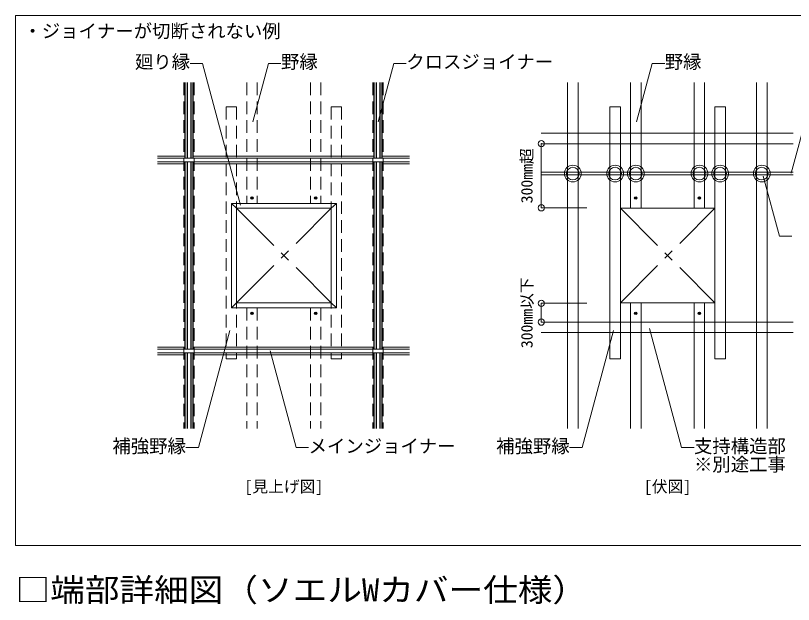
# Model space of a CAD drawing. Units: millimetres on the paper, enlarged 10 times, with parts at other scales. Extents: x -1950 to 1950, y -1347 to 1325.
# Drawn here: x 20 to 761, y -510 to 51 of the extents above; entities that cross this region are included whole.
import ezdxf
from ezdxf.enums import TextEntityAlignment as Align

# ---------------------------------------------------------------- set-up
doc = ezdxf.new("R2010")
doc.units = ezdxf.units.MM
doc.header["$LTSCALE"] = 10
doc.header["$PDMODE"] = 32
doc.header["$PDSIZE"] = 6
doc.linetypes.add('CHAIN1', pattern=[8, 5, -1, 1, -1])
doc.linetypes.add('DASHED1', pattern=[1.8, 1.2, -0.6])
for name, color, linetype, lineweight in [('8-1_吊り材', 7, 'Continuous', 18), ('8-2_野縁受け', 3, 'Continuous', 18), ('8-3_野縁', 2, 'Continuous', 25), ('8-4_ブレース・補強材', 4, 'Continuous', 9), ('8-5_寸法', 4, 'Continuous', 9), ('8-6_文字', 7, 'Continuous', 18), ('8-9_躯体他', 4, 'Continuous', 9), ('8-B_補強金具・金具・その他', 3, 'Continuous', 18), ('8-C_ビス・アンカーボルト・強調図形', 2, 'Continuous', 25), ('8-D_パネル', 4, 'Continuous', 9), ('F-3_野縁', 3, 'Continuous', 18)]:
    doc.layers.add(name, color=color, linetype=linetype, lineweight=lineweight)
doc.layers.add('F-6_文字', color=7, linetype='Continuous')
doc.styles.add('ＭＳ ゴシック', font='')
doc.styles.get('ＭＳ ゴシック').set_extended_font_data('MS Gothic')

msp = doc.modelspace()

# ---------------------------------------------------------------- linework, layer by layer
at = {"layer": '8-1_吊り材', "linetype": 'DASHED1'}
for p, q in [((180.27, -12.82), (180.27, -342.42)), ((190.27, -12.82), (190.27, -342.42)), ((240.27, -12.82), (240.27, -128)), ((250.27, -12.82), (250.27, -128)), ((300.87, -12.82), (300.87, -128)), ((310.87, -12.82), (310.87, -128)), ((360.27, -12.82), (360.27, -342.42)), ((370.27, -12.82), (370.27, -342.42)), ((220.57, -36.08), (230.57, -36.08)), ((220.57, -36.08), (220.57, -276.08)), ((230.57, -36.08), (230.57, -276.08)), ((320.57, -36.08), (320.57, -276.08)), ((240.27, -227.62), (240.27, -342.42)), ((250.27, -227.62), (250.27, -342.42)), ((300.87, -227.62), (300.87, -342.42)), ((310.87, -227.62), (310.87, -342.42)), ((220.57, -276.08), (230.57, -276.08)), ((320.57, -276.08), (330.57, -276.08))]:
    msp.add_line(p, q, dxfattribs=at)
at = {"layer": '8-1_吊り材'}
for p, q in [((545.77, -12.82), (545.77, -342.42)), ((555.77, -12.82), (555.77, -342.42)), ((605.77, -12.82), (605.77, -132.62)), ((615.77, -12.82), (615.77, -132.62)), ((666.37, -12.82), (666.37, -132.62)), ((676.37, -12.82), (676.37, -132.62)), ((725.77, -12.82), (725.77, -342.42)), ((735.77, -12.82), (735.77, -342.42)), ((596.07, -36.08), (586.07, -36.08)), ((596.07, -276.08), (596.07, -36.08)), ((696.07, -36.08), (686.07, -36.08)), ((696.07, -276.08), (696.07, -36.08)), ((605.77, -222.62), (605.77, -342.42)), ((615.77, -222.62), (615.77, -342.42)), ((666.37, -222.62), (666.37, -342.42)), ((676.37, -222.62), (676.37, -342.42))]:
    msp.add_line(p, q, dxfattribs=at)
at = {"layer": '8-1_吊り材', "linetype": 'DASHED1'}
msp.add_lwpolyline([(320.57, -36.08), (330.57, -36.08), (330.57, -276.08)], dxfattribs=at)
at = {"layer": '8-1_吊り材'}
for points in [[(596.07, -276.08), (586.07, -276.08), (586.07, -36.08)], [(696.07, -276.08), (686.07, -276.08), (686.07, -36.08)]]:
    msp.add_lwpolyline(points, dxfattribs=at)
at = {"layer": '8-2_野縁受け'}
for p, q in [((155.27, -82.82), (181.47, -82.82)), ((155.27, -84.92), (395.27, -84.92)), ((155.27, -88.32), (395.27, -88.32)), ((189.07, -82.82), (209.97, -82.82)), ((209.97, -82.82), (361.47, -82.82)), ((369.07, -82.82), (395.27, -82.82)), ((155.27, -90.42), (181.47, -90.42)), ((189.07, -90.42), (209.97, -90.42)), ((209.97, -90.42), (361.47, -90.42)), ((369.07, -90.42), (395.27, -90.42)), ((155.27, -264.82), (181.47, -264.82)), ((189.07, -264.82), (209.97, -264.82)), ((209.97, -264.82), (361.47, -264.82)), ((369.07, -264.82), (395.27, -264.82)), ((155.27, -266.92), (395.27, -266.92)), ((155.27, -270.32), (395.27, -270.32)), ((155.27, -272.42), (181.47, -272.42)), ((189.07, -272.42), (209.97, -272.42)), ((209.97, -272.42), (361.47, -272.42)), ((369.07, -272.42), (395.27, -272.42))]:
    msp.add_line(p, q, dxfattribs=at)
at = {"layer": '8-3_野縁'}
for p, q in [((181.47, -84.92), (181.47, -12.82)), ((183.57, -12.82), (183.57, -84.92)), ((186.97, -12.82), (186.97, -84.92)), ((189.07, -84.92), (189.07, -12.82)), ((361.47, -84.92), (361.47, -12.82)), ((363.57, -12.82), (363.57, -84.92)), ((366.97, -12.82), (366.97, -84.92)), ((369.07, -84.92), (369.07, -12.82)), ((181.47, -266.92), (181.47, -88.32)), ((183.57, -88.32), (183.57, -266.92)), ((186.97, -88.32), (186.97, -266.92)), ((189.07, -266.92), (189.07, -88.32)), ((361.47, -266.92), (361.47, -88.32)), ((363.57, -88.32), (363.57, -266.92)), ((366.97, -88.32), (366.97, -266.92)), ((369.07, -266.92), (369.07, -88.32)), ((181.47, -342.42), (181.47, -270.32)), ((183.57, -270.32), (183.57, -342.42)), ((186.97, -270.32), (186.97, -342.42)), ((189.07, -342.42), (189.07, -270.32)), ((361.47, -342.42), (361.47, -270.32)), ((363.57, -270.32), (363.57, -342.42)), ((366.97, -270.32), (366.97, -342.42)), ((369.07, -342.42), (369.07, -270.32))]:
    msp.add_line(p, q, dxfattribs=at)
at = {"layer": '8-4_ブレース・補強材'}
for p, q in [((760.77, -98.22), (520.77, -98.22)), ((760.77, -100.62), (520.77, -100.62))]:
    msp.add_line(p, q, dxfattribs=at)
at = {"layer": '8-5_寸法'}
for p, q in [((520.77, -71.08), (563.37, -71.08)), ((520.77, -132.19), (520.77, -71.08)), ((520.77, -132.19), (564.09, -132.19)), ((520.77, -241.08), (520.77, -223.19)), ((520.77, -223.19), (564.09, -223.19)), ((520.77, -241.08), (563.37, -241.08))]:
    msp.add_line(p, q, dxfattribs=at)
at = {"layer": '8-5_寸法', "color": 7}
for p in [(520.77, -71.08), (520.77, -132.19), (520.77, -223.19), (520.77, -241.08)]:
    msp.add_point(p, dxfattribs=at)
at = {"layer": '8-6_文字'}
for p, q in [((260.81, 5.45), (245.9, -50.19)), ((260.81, 5.45), (272.81, 5.45)), ((380.16, 5.45), (365.25, -50.19)), ((380.16, 5.45), (392.16, 5.45)), ((626.31, 5.45), (611.4, -50.19)), ((626.31, 5.45), (638.31, 5.45)), ((774.2, -41.98), (758.83, -99.33)), ((747.54, -159.26), (732.17, -101.91)), ((747.54, -159.26), (759.54, -159.26)), ((194.26, -360.69), (224.19, -249.01)), ((654.22, -360.69), (623.84, -247.32)), ((262.45, -268.52), (287.15, -360.69)), ((182.26, -360.69), (194.26, -360.69)), ((287.15, -360.69), (299.15, -360.69)), ((654.22, -360.69), (666.22, -360.69))]:
    msp.add_line(p, q, dxfattribs=at)
at = {"layer": '8-6_文字', "color": 4, "lineweight": 9}
for p, q in [((182.26, -360.69), (194.26, -360.69)), ((547.77, -360.69), (559.77, -360.69))]:
    msp.add_line(p, q, dxfattribs=at)
at = {"layer": '8-6_文字'}
for points in [[(234.4, -129.67), (198.2, 5.45), (186.2, 5.45)], [(547.77, -360.69), (559.77, -360.69), (589.69, -249.01)]]:
    msp.add_lwpolyline(points, dxfattribs=at)
for centre, radius in [((550.77, -99.57), 8), ((550.77, -99.57), 6), ((591.07, -99.57), 8), ((591.07, -99.57), 6), ((610.77, -99.57), 8), ((610.77, -99.57), 6), ((671.37, -99.57), 8), ((671.37, -99.57), 6), ((691.07, -99.57), 8), ((691.07, -99.57), 6), ((730.77, -99.57), 8), ((730.77, -99.57), 6)]:
    msp.add_circle(centre, radius, dxfattribs=at)
at = {"layer": '8-9_躯体他'}
for p, q in [((760.77, -61.08), (520.77, -61.08)), ((760.77, -71.08), (520.77, -71.08)), ((760.77, -241.08), (520.77, -241.08)), ((760.77, -251.08), (520.77, -251.08))]:
    msp.add_line(p, q, dxfattribs=at)
at = {"layer": '8-B_補強金具・金具・その他'}
for p, q in [((230.57, -132.62), (225.57, -128)), ((225.57, -128), (225.57, -227.62)), ((325.57, -128), (225.57, -128)), ((230.57, -132.62), (230.57, -222.62)), ((230.57, -132.62), (320.57, -132.62)), ((320.57, -132.62), (325.57, -128)), ((320.57, -132.62), (320.57, -222.62)), ((325.57, -128), (325.57, -227.62)), ((230.57, -222.62), (225.57, -227.62)), ((325.57, -227.62), (225.57, -227.62)), ((230.57, -222.62), (320.57, -222.62)), ((320.57, -222.62), (325.57, -227.62))]:
    msp.add_line(p, q, dxfattribs=at)
at = {"layer": '8-C_ビス・アンカーボルト・強調図形'}
for p, q in [((244.82, -122.97), (245.05, -122.97)), ((245.05, -122.77), (245.08, -122.8)), ((245.05, -122.97), (245.08, -122.94)), ((245.05, -122.97), (245.13, -123.01)), ((245.17, -122.65), (245.13, -122.73)), ((245.13, -122.73), (245.17, -122.77)), ((245.13, -123.01), (245.17, -122.98)), ((245.38, -122.87), (245.16, -122.87)), ((245.17, -122.42), (245.17, -122.65)), ((245.17, -122.65), (245.2, -122.69)), ((245.17, -123.09), (245.2, -123.06)), ((245.27, -122.76), (245.27, -122.98)), ((245.37, -122.65), (245.34, -122.69)), ((245.37, -123.09), (245.34, -123.06)), ((245.41, -122.73), (245.37, -122.77)), ((245.41, -123.01), (245.37, -122.98)), ((245.37, -123.09), (245.41, -123.01)), ((245.37, -123.32), (245.37, -123.09)), ((245.49, -122.77), (245.41, -122.73)), ((245.49, -122.77), (245.46, -122.8)), ((245.49, -122.97), (245.46, -122.94)), ((245.72, -122.77), (245.49, -122.77)), ((305.42, -122.97), (305.65, -122.97)), ((305.65, -122.77), (305.68, -122.8)), ((305.65, -122.97), (305.68, -122.94)), ((305.65, -122.97), (305.73, -123.01)), ((305.77, -122.65), (305.73, -122.73)), ((305.73, -122.73), (305.77, -122.77)), ((305.73, -123.01), (305.77, -122.98)), ((305.98, -122.87), (305.76, -122.87)), ((305.77, -122.42), (305.77, -122.65)), ((305.77, -122.65), (305.8, -122.69)), ((305.77, -123.09), (305.8, -123.06)), ((305.87, -122.76), (305.87, -122.98)), ((305.97, -122.65), (305.94, -122.69)), ((305.97, -123.09), (305.94, -123.06)), ((306.01, -122.73), (305.97, -122.77)), ((306.01, -123.01), (305.97, -122.98)), ((305.97, -123.09), (306.01, -123.01)), ((305.97, -123.32), (305.97, -123.09)), ((306.09, -122.77), (306.01, -122.73)), ((306.09, -122.77), (306.06, -122.8)), ((306.09, -122.97), (306.06, -122.94)), ((306.32, -122.77), (306.09, -122.77)), ((610.32, -122.97), (610.55, -122.97)), ((610.55, -122.77), (610.59, -122.8)), ((610.55, -122.97), (610.59, -122.94)), ((610.55, -122.97), (610.63, -123.01)), ((610.67, -122.65), (610.63, -122.73)), ((610.63, -122.73), (610.67, -122.77)), ((610.63, -123.01), (610.67, -122.98)), ((610.88, -122.87), (610.66, -122.87)), ((610.67, -122.42), (610.67, -122.65)), ((610.67, -122.65), (610.71, -122.69)), ((610.67, -123.09), (610.71, -123.06)), ((610.77, -122.76), (610.77, -122.98)), ((610.88, -122.65), (610.84, -122.69)), ((610.88, -123.09), (610.84, -123.06)), ((610.87, -123.32), (610.88, -123.09)), ((610.91, -122.73), (610.88, -122.77)), ((610.91, -123.01), (610.88, -122.98)), ((610.88, -123.09), (610.91, -123.01)), ((610.99, -122.77), (610.91, -122.73)), ((610.99, -122.77), (610.96, -122.8)), ((610.99, -122.97), (610.96, -122.94)), ((611.22, -122.77), (610.99, -122.77)), ((670.92, -122.97), (671.15, -122.97)), ((671.15, -122.77), (671.19, -122.8)), ((671.15, -122.97), (671.19, -122.94)), ((671.15, -122.97), (671.23, -123.01)), ((671.27, -122.65), (671.23, -122.73)), ((671.23, -122.73), (671.27, -122.77)), ((671.23, -123.01), (671.27, -122.98)), ((671.48, -122.87), (671.26, -122.87)), ((671.27, -122.42), (671.27, -122.65)), ((671.27, -122.65), (671.31, -122.69)), ((671.27, -123.09), (671.31, -123.06)), ((671.37, -122.76), (671.37, -122.98)), ((671.48, -122.65), (671.44, -122.69)), ((671.48, -123.09), (671.44, -123.06)), ((671.47, -123.32), (671.48, -123.09)), ((671.51, -122.73), (671.48, -122.77)), ((671.51, -123.01), (671.48, -122.98)), ((671.48, -123.09), (671.51, -123.01)), ((671.59, -122.77), (671.51, -122.73)), ((671.59, -122.77), (671.56, -122.8)), ((671.59, -122.97), (671.56, -122.94)), ((671.82, -122.77), (671.59, -122.77)), ((244.82, -232.65), (245.05, -232.64)), ((245.05, -232.64), (245.13, -232.6)), ((245.05, -232.64), (245.08, -232.68)), ((245.05, -232.85), (245.08, -232.81)), ((245.13, -232.6), (245.17, -232.64)), ((245.13, -232.88), (245.17, -232.85)), ((245.17, -232.97), (245.13, -232.88)), ((245.38, -232.74), (245.16, -232.74)), ((245.17, -232.52), (245.2, -232.56)), ((245.17, -232.97), (245.2, -232.93)), ((245.17, -233.19), (245.17, -232.97)), ((245.27, -232.85), (245.27, -232.63)), ((245.37, -232.52), (245.34, -232.56)), ((245.37, -232.97), (245.34, -232.93)), ((245.37, -232.29), (245.37, -232.52)), ((245.37, -232.52), (245.41, -232.6)), ((245.41, -232.6), (245.37, -232.64)), ((245.41, -232.88), (245.37, -232.85)), ((245.49, -232.85), (245.41, -232.88)), ((245.49, -232.64), (245.46, -232.68)), ((245.49, -232.85), (245.46, -232.81)), ((245.72, -232.84), (245.49, -232.85)), ((305.42, -232.65), (305.65, -232.64)), ((305.65, -232.64), (305.73, -232.6)), ((305.65, -232.64), (305.68, -232.68)), ((305.65, -232.85), (305.68, -232.81)), ((305.73, -232.6), (305.77, -232.64)), ((305.73, -232.88), (305.77, -232.85)), ((305.77, -232.97), (305.73, -232.88)), ((305.98, -232.74), (305.76, -232.74)), ((305.77, -232.52), (305.8, -232.56)), ((305.77, -232.97), (305.8, -232.93)), ((305.77, -233.19), (305.77, -232.97)), ((305.87, -232.85), (305.87, -232.63)), ((305.97, -232.52), (305.94, -232.56)), ((305.97, -232.97), (305.94, -232.93)), ((305.97, -232.29), (305.97, -232.52)), ((305.97, -232.52), (306.01, -232.6)), ((306.01, -232.6), (305.97, -232.64)), ((306.01, -232.88), (305.97, -232.85)), ((306.09, -232.85), (306.01, -232.88)), ((306.09, -232.64), (306.06, -232.68)), ((306.09, -232.85), (306.06, -232.81)), ((306.32, -232.84), (306.09, -232.85)), ((610.32, -232.65), (610.55, -232.64)), ((610.55, -232.64), (610.63, -232.6)), ((610.55, -232.64), (610.59, -232.68)), ((610.55, -232.85), (610.59, -232.81)), ((610.63, -232.6), (610.67, -232.64)), ((610.63, -232.88), (610.67, -232.85)), ((610.67, -232.97), (610.63, -232.88)), ((610.88, -232.74), (610.66, -232.74)), ((610.67, -232.52), (610.71, -232.56)), ((610.67, -232.97), (610.71, -232.93)), ((610.67, -233.19), (610.67, -232.97)), ((610.77, -232.85), (610.77, -232.63)), ((610.88, -232.52), (610.84, -232.56)), ((610.88, -232.97), (610.84, -232.93)), ((610.87, -232.29), (610.88, -232.52)), ((610.88, -232.52), (610.91, -232.6)), ((610.91, -232.6), (610.88, -232.64)), ((610.91, -232.88), (610.88, -232.85)), ((610.99, -232.85), (610.91, -232.88)), ((610.99, -232.64), (610.96, -232.68)), ((610.99, -232.85), (610.96, -232.81)), ((611.22, -232.84), (610.99, -232.85)), ((670.92, -232.65), (671.15, -232.64)), ((671.15, -232.64), (671.23, -232.6)), ((671.15, -232.64), (671.19, -232.68)), ((671.15, -232.85), (671.19, -232.81)), ((671.23, -232.6), (671.27, -232.64)), ((671.23, -232.88), (671.27, -232.85)), ((671.27, -232.97), (671.23, -232.88)), ((671.48, -232.74), (671.26, -232.74)), ((671.27, -232.52), (671.31, -232.56)), ((671.27, -232.97), (671.31, -232.93)), ((671.27, -233.19), (671.27, -232.97)), ((671.37, -232.85), (671.37, -232.63)), ((671.48, -232.52), (671.44, -232.56)), ((671.48, -232.97), (671.44, -232.93)), ((671.47, -232.29), (671.48, -232.52)), ((671.48, -232.52), (671.51, -232.6)), ((671.51, -232.6), (671.48, -232.64)), ((671.51, -232.88), (671.48, -232.85)), ((671.59, -232.85), (671.51, -232.88)), ((671.59, -232.64), (671.56, -232.68)), ((671.59, -232.85), (671.56, -232.81)), ((671.82, -232.84), (671.59, -232.85))]:
    msp.add_line(p, q, dxfattribs=at)
for points in [[(244.82, -122.77), (245.05, -122.77), (245.13, -122.73)], [(245.17, -123.32), (245.17, -123.09), (245.13, -123.01)], [(245.37, -122.42), (245.37, -122.65), (245.41, -122.73)], [(245.72, -122.97), (245.49, -122.97), (245.41, -123.01)], [(305.42, -122.77), (305.65, -122.77), (305.73, -122.73)], [(305.77, -123.32), (305.77, -123.09), (305.73, -123.01)], [(305.97, -122.42), (305.97, -122.65), (306.01, -122.73)], [(306.32, -122.97), (306.09, -122.97), (306.01, -123.01)], [(610.32, -122.77), (610.55, -122.77), (610.63, -122.73)], [(610.67, -123.32), (610.67, -123.09), (610.63, -123.01)], [(610.87, -122.42), (610.88, -122.65), (610.91, -122.73)], [(611.22, -122.97), (610.99, -122.97), (610.91, -123.01)], [(670.92, -122.77), (671.15, -122.77), (671.23, -122.73)], [(671.27, -123.32), (671.27, -123.09), (671.23, -123.01)], [(671.47, -122.42), (671.48, -122.65), (671.51, -122.73)], [(671.82, -122.97), (671.59, -122.97), (671.51, -123.01)], [(244.82, -232.84), (245.05, -232.85), (245.13, -232.88)], [(245.17, -232.29), (245.17, -232.52), (245.13, -232.6)], [(245.37, -233.19), (245.37, -232.97), (245.41, -232.88)], [(245.72, -232.65), (245.49, -232.64), (245.41, -232.6)], [(305.42, -232.84), (305.65, -232.85), (305.73, -232.88)], [(305.77, -232.29), (305.77, -232.52), (305.73, -232.6)], [(305.97, -233.19), (305.97, -232.97), (306.01, -232.88)], [(306.32, -232.65), (306.09, -232.64), (306.01, -232.6)], [(610.32, -232.84), (610.55, -232.85), (610.63, -232.88)], [(610.67, -232.29), (610.67, -232.52), (610.63, -232.6)], [(610.87, -233.19), (610.88, -232.97), (610.91, -232.88)], [(611.22, -232.65), (610.99, -232.64), (610.91, -232.6)], [(670.92, -232.84), (671.15, -232.85), (671.23, -232.88)], [(671.27, -232.29), (671.27, -232.52), (671.23, -232.6)], [(671.47, -233.19), (671.48, -232.97), (671.51, -232.88)], [(671.82, -232.65), (671.59, -232.64), (671.51, -232.6)]]:
    msp.add_lwpolyline(points, dxfattribs=at)
for centre in [(245.27, -122.87), (305.87, -122.87), (610.77, -122.87), (671.37, -122.87), (245.27, -232.74), (305.87, -232.74), (610.77, -232.74), (671.37, -232.74)]:
    msp.add_circle(centre, 1.1, dxfattribs=at)
for centre, radius, start, end in [((245.27, -122.87), 0.46, 167.57653, 192.42347), ((245.27, -122.87), 0.229, 162.48255, 197.51745), ((245.27, -122.87), 0.46, 77.57653, 102.42347), ((245.27, -122.87), 0.46, 257.57653, 282.42347), ((245.27, -122.87), 0.229, 72.48255, 107.51745), ((245.27, -122.87), 0.229, 252.48255, 287.51745), ((245.27, -122.87), 0.229, 342.48255, 17.51745), ((245.27, -122.87), 0.46, 347.57653, 12.42347), ((305.87, -122.87), 0.46, 167.57653, 192.42347), ((305.87, -122.87), 0.229, 162.48255, 197.51745), ((305.87, -122.87), 0.46, 77.57653, 102.42347), ((305.87, -122.87), 0.46, 257.57653, 282.42347), ((305.87, -122.87), 0.229, 72.48255, 107.51745), ((305.87, -122.87), 0.229, 252.48255, 287.51745), ((305.87, -122.87), 0.229, 342.48255, 17.51745), ((305.87, -122.87), 0.46, 347.57653, 12.42347), ((610.77, -122.87), 0.46, 167.57653, 192.42347), ((610.77, -122.87), 0.229, 162.48255, 197.51745), ((610.77, -122.87), 0.46, 77.57653, 102.42347), ((610.77, -122.87), 0.46, 257.57653, 282.42347), ((610.77, -122.87), 0.229, 72.48255, 107.51745), ((610.77, -122.87), 0.229, 252.48255, 287.51745), ((610.77, -122.87), 0.229, 342.48255, 17.51745), ((610.77, -122.87), 0.46, 347.57653, 12.42347), ((671.37, -122.87), 0.46, 167.57653, 192.42347), ((671.37, -122.87), 0.229, 162.48255, 197.51745), ((671.37, -122.87), 0.46, 77.57653, 102.42347), ((671.37, -122.87), 0.46, 257.57653, 282.42347), ((671.37, -122.87), 0.229, 72.48255, 107.51745), ((671.37, -122.87), 0.229, 252.48255, 287.51745), ((671.37, -122.87), 0.229, 342.48255, 17.51745), ((671.37, -122.87), 0.46, 347.57653, 12.42347), ((245.27, -232.74), 0.46, 167.57653, 192.42347), ((245.27, -232.74), 0.229, 162.48255, 197.51745), ((245.27, -232.74), 0.46, 77.57653, 102.42347), ((245.27, -232.74), 0.46, 257.57653, 282.42347), ((245.27, -232.74), 0.229, 72.48255, 107.51745), ((245.27, -232.74), 0.229, 252.48255, 287.51745), ((245.27, -232.74), 0.229, 342.48255, 17.51745), ((245.27, -232.74), 0.46, 347.57653, 12.42347), ((305.87, -232.74), 0.46, 167.57653, 192.42347), ((305.87, -232.74), 0.229, 162.48255, 197.51745), ((305.87, -232.74), 0.46, 77.57653, 102.42347), ((305.87, -232.74), 0.46, 257.57653, 282.42347), ((305.87, -232.74), 0.229, 72.48255, 107.51745), ((305.87, -232.74), 0.229, 252.48255, 287.51745), ((305.87, -232.74), 0.229, 342.48255, 17.51745), ((305.87, -232.74), 0.46, 347.57653, 12.42347), ((610.77, -232.74), 0.46, 167.57653, 192.42347), ((610.77, -232.74), 0.229, 162.48255, 197.51745), ((610.77, -232.74), 0.46, 77.57653, 102.42347), ((610.77, -232.74), 0.46, 257.57653, 282.42347), ((610.77, -232.74), 0.229, 72.48255, 107.51745), ((610.77, -232.74), 0.229, 252.48255, 287.51745), ((610.77, -232.74), 0.229, 342.48255, 17.51745), ((610.77, -232.74), 0.46, 347.57653, 12.42347), ((671.37, -232.74), 0.46, 167.57653, 192.42347), ((671.37, -232.74), 0.229, 162.48255, 197.51745), ((671.37, -232.74), 0.46, 77.57653, 102.42347), ((671.37, -232.74), 0.46, 257.57653, 282.42347), ((671.37, -232.74), 0.229, 72.48255, 107.51745), ((671.37, -232.74), 0.229, 252.48255, 287.51745), ((671.37, -232.74), 0.229, 342.48255, 17.51745), ((671.37, -232.74), 0.46, 347.57653, 12.42347)]:
    msp.add_arc(centre, radius, start, end, dxfattribs=at)
at = {"layer": '8-D_パネル'}
for p, q in [((230.57, -132.62), (320.57, -132.62)), ((230.57, -132.62), (230.57, -222.62)), ((320.57, -222.62), (320.57, -132.62)), ((596.07, -132.62), (686.07, -132.62)), ((596.07, -132.62), (596.07, -222.62)), ((686.07, -222.62), (686.07, -132.62)), ((230.57, -222.62), (320.57, -222.62)), ((596.07, -222.62), (686.07, -222.62))]:
    msp.add_line(p, q, dxfattribs=at)
at = {"layer": '8-D_パネル', "linetype": 'CHAIN1'}
for p, q in [((230.57, -222.62), (320.57, -132.62)), ((230.57, -132.62), (320.57, -222.62)), ((596.07, -222.62), (686.07, -132.62)), ((596.07, -132.62), (686.07, -222.62))]:
    msp.add_line(p, q, dxfattribs=at)
at = {"layer": 'F-3_野縁'}
for p, q in [((20, 51), (20, -453.82)), ((20, 51), (1910, 51)), ((20, -453.82), (1910, -453.82))]:
    msp.add_line(p, q, dxfattribs=at)

# ---------------------------------------------------------------- texts
at = {"layer": '8-5_寸法', "style": 'ＭＳ ゴシック'}
for s, p in [('300mm超', (515.77, -127.89)), ('300mm以下', (515.77, -265.89))]:
    msp.add_text(s, height=11, rotation=90, dxfattribs=at).set_placement(p, align=Align.BOTTOM_LEFT)
at = {"layer": '8-6_文字', "style": 'ＭＳ ゴシック'}
for s, height, p in [('・ジョイナーが切断されない例', 12.83, (27.5, 26)), ('廻り縁', 12.83, (133.7, -3.3)), ('野縁', 12.83, (272.81, -3.3)), ('野縁', 12.83, (638.31, -3.3)), ('クロスジョイナー', 12.83, (392.16, -3.3)), ('補強野縁', 12.83, (112.26, -369.44)), ('メインジョイナー', 12.83, (299.15, -369.44)), ('補強野縁', 12.83, (477.77, -369.44)), ('支持構造部', 12.83, (666.22, -369.44)), ('※別途工事', 12.83, (666.22, -386.94)), ('[見上げ図]', 11, (238.07, -406.54)), ('[伏図]', 11, (618.57, -406.54))]:
    msp.add_text(s, height=height, dxfattribs=at).set_placement(p, align=Align.BOTTOM_LEFT)
at = {"layer": 'F-6_文字', "style": 'ＭＳ ゴシック', "width": 1.1}
msp.add_text('□端部詳細図（ソエルWカバー仕様）', height=21.99, dxfattribs=at).set_placement((20, -513.82), align=Align.BOTTOM_LEFT)

doc.saveas('drawing.dxf')
